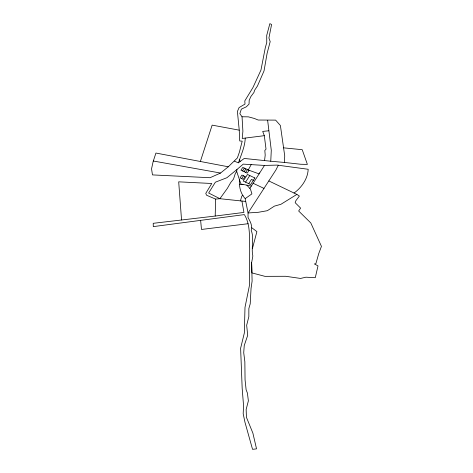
<?xml version="1.0" encoding="UTF-8"?>
<svg xmlns="http://www.w3.org/2000/svg" width="473" height="473" viewBox="0 0 473 473"><rect width="100%" height="100%" fill="white"/><g stroke="black" fill="none" stroke-linecap="round" stroke-linejoin="round"><path stroke-width="0.71" d="M239.444 179.634C239.013 186.563 240.396 193.386 245.185 198.636L248.059 212.956L248.035 217.527C250.17 221.352 252.777 225.934 251.234 230.416C254.45 238.729 250.968 247.722 252.842 255.982L251.642 262.669L252.109 281.092L251.039 288.53L250.211 303.873L248.857 308.532L248.845 316.638L246.664 325.264L247.698 335.327L244.239 345.526L243.725 352.704L244.854 361.786L245.061 379.76L246.12 389.764L247.397 393.039L248.378 400.856L246.149 409.464L246.439 417.316L252.878 433.102L256.537 448.847L252.552 449.35L244.967 422.265L243.181 413.715L243.554 405.663L242.176 388.404L240.621 348.246L244.334 333.01L244.996 307.391L249.567 284.87L249.685 248.621C249.312 237.269 250.566 224.669 244.375 214.6L153.293 226.614L153.217 223.315L215.191 216.055L215.617 199.103L206.577 195.237L205.767 193.374L211.768 183.494L178.693 181.833L181.549 219.992M283.617 147.842L302.223 149.693L307.385 164.403L300.674 164.255L284.433 162.446L284.728 155.913L280.4 125.534L275.629 120.118L258.152 120.03L254.373 118.469L248.39 116.855L242.04 116.766L239.835 113.686L241.348 109.133L246.327 106.815L249.029 104.119L249.206 100.264L250.856 96.575L253.96 92.436L254.575 90.29L257.454 86.003L264.035 70.903L267.109 53.331L270.189 41.624L268.918 38.011L271.585 24.495L269.858 23.65L266.719 35.392L266.754 42.523L265.288 47.803L260.954 70.081L252.96 87.517L244.789 100.915L245.014 104.066L239.09 107.584L237.405 111.462L239.237 130.164L239.722 140.96L242.194 141.161L239.391 152.205L237.351 157.964L228.288 166.786L220.536 173.047L210.042 177.718L152.466 174.904L151.555 168.831L153.11 161.683L155.93 153.045L228.288 166.786M284.433 162.446L270.763 161.228L271.283 150.313L267.635 120.325M264.555 160.578L265.199 155.114L264.821 150.497L266.021 149.131L264.312 135.68L245.233 138.075C244.984 146.855 241.053 154.813 238.451 162.907L234.472 161.169M251.358 186.055L240.917 184.009L236.695 171.451L236.967 169.476L243.252 164.125L264.472 165.438L277.148 165.089L308.177 169.281C307.852 178.682 301.591 187.651 294.035 193.031M252.399 248.609L256.898 231.628L251.837 227.779M240.414 200.871L241.804 196.129L243.01 195.373M200.363 161.482L212.146 125.126L239.237 130.164M278.313 165.243L275.901 169.996L248.059 212.956L258.293 212.3L267.357 210.692L274.435 206.116L280.909 204.295L296.89 194.403L299.374 196.059L295.873 200.694L295.164 202.686L300.615 208.12L298.652 210.993L310.808 222.966L321.445 246.356L318.749 253.575L315.846 263.757L314.368 263.946L318.01 265.873L315.278 277.704L305.936 277.196L300.55 278.437L285.657 276.285L264.939 276.344L251.902 272.897L251.642 262.669M251.198 164.616L248.224 169.967L259.103 173.887L264.472 165.438M259.724 172.905L249.85 188.414L250.483 189.194L251.908 193.889L245.185 198.636M248.739 183.66L251.47 179.397L253.368 180.302M245.576 182.146L249.809 175.56M241.656 178.623L243.483 175.796M245.664 172.42L247.48 169.618M242.537 170.93L244.352 168.134M244.098 171.675L245.913 168.873M236.695 171.451L235.353 173.39L233.491 179.107L230.723 182.519L227.43 188.266L219.91 198.701L215.617 199.103M236.967 169.476L226.904 177.724L215.369 182.194L208.652 193.014L219.91 198.701L245.558 201.415M238.51 162.677L244.251 158.455L270.763 161.228M245.233 138.075L242.235 138.471L242.891 131.181L242.04 116.766M215.191 216.055L243.932 212.424L241.922 201.031M248.106 223.711L201.486 229.458L200.629 220.377M268.759 130.79L262.686 131.399L264.312 135.68M239.675 184.571L243.016 184.423M153.335 161.009L220.536 173.047M253.114 183.288L264.017 188.402M268.835 180.94L296.89 194.403M246.859 185.174L249.85 188.414M239.261 159.537L240.142 161.311M254.858 177.96L250.637 184.576L243.246 181.029L247.485 174.454L254.858 177.96M245.055 176.547L243.228 179.379L240.083 177.872L241.916 175.051L245.055 176.547M249.046 170.357L247.237 173.165L240.97 170.185L242.791 167.395L249.046 170.357"/></g></svg>
